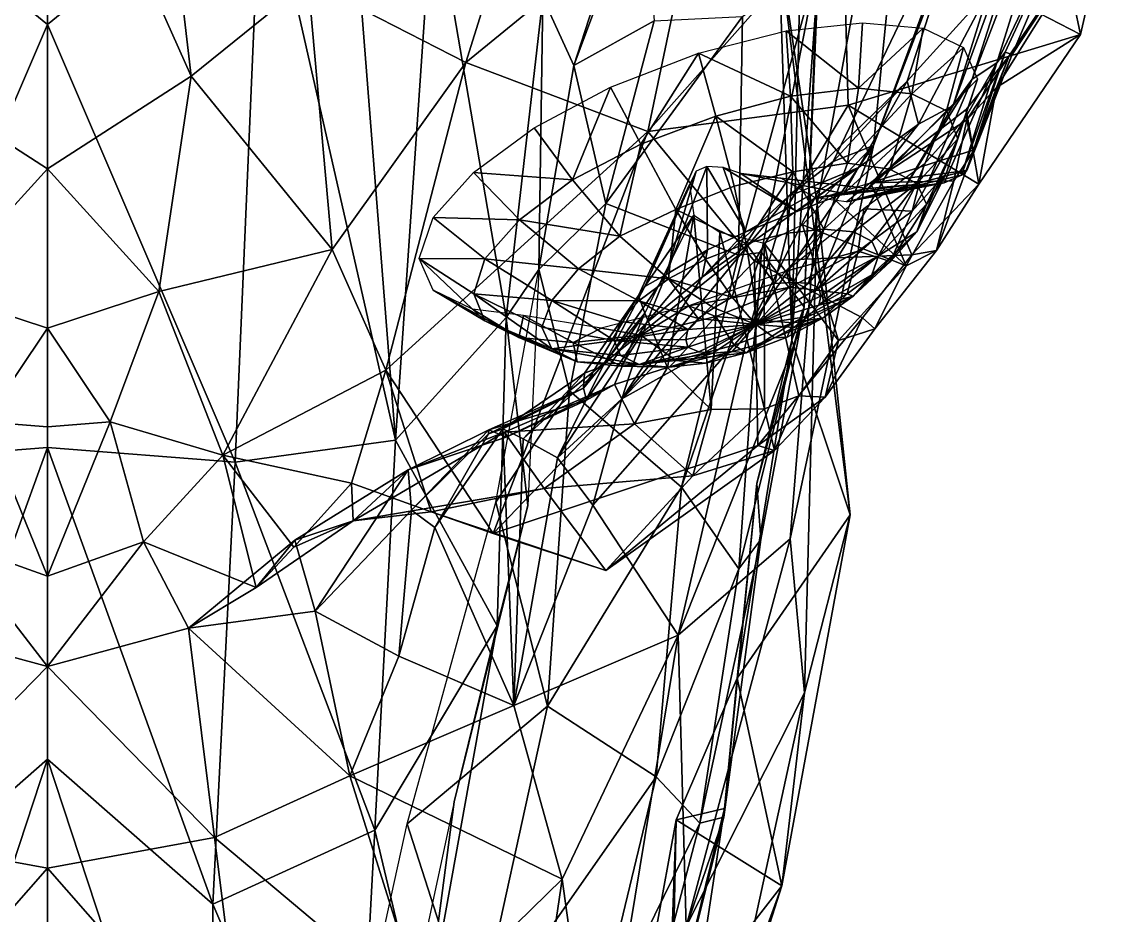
# Model space of a CAD drawing. Extents: x -0.16 to 0.16, y -0.45 to 0.63.
# Drawn here: x -0.0015 to 0.0626, y -0.3724 to -0.3197 of the extents above; entities that cross this region are included whole.
import ezdxf

# ---------------------------------------------------------------- set-up
doc = ezdxf.new("R2010")
doc.units = 0
doc.layers.add('BASSET$LWO', color=1, linetype='CONTINUOUS')

msp = doc.modelspace()

# ---------------------------------------------------------------- linework, layer by layer
at = {"layer": 'BASSET$LWO'}
for points in [[(0, -0.288606, 0.204365), (0, -0.319889, 0.199409), (-0.01262, -0.309592, 0.19697)], [(0, -0.319889, 0.199409), (0, -0.288606, 0.204365), (0.01262, -0.309592, 0.19697)], [(0.051829, -0.295382, 0.249826), (0.045359, -0.330466, 0.250009), (0.043096, -0.315368, 0.242084)], [(0.045359, -0.330466, 0.250009), (0.051829, -0.295382, 0.249826), (0.048687, -0.327022, 0.258571)], [(0.060324, -0.296476, 0.258809), (0.048687, -0.327022, 0.258571), (0.051829, -0.295382, 0.249826)], [(0.048687, -0.327022, 0.258571), (0.060324, -0.296476, 0.258809), (0.055023, -0.309776, 0.267349)], [(-0.00578, -0.299894, 0.361879), (-0.008468, -0.322935, 0.348502), (0, -0.303955, 0.361422)], [(0.008468, -0.322935, 0.348502), (0.00578, -0.299894, 0.361879), (0, -0.303955, 0.361422)], [(0.00578, -0.299894, 0.361879), (0.008468, -0.322935, 0.348502), (0.015377, -0.31734, 0.35046)], [(0.03102, -0.322292, 0.194861), (0.02919, -0.318297, 0.192483), (0.039106, -0.300591, 0.19293)], [(0.039106, -0.300591, 0.19293), (0.035026, -0.309903, 0.195214), (0.03102, -0.322292, 0.194861)], [(0, -0.328391, 0.345344), (0, -0.303955, 0.361422), (-0.008468, -0.322935, 0.348502)], [(0, -0.303955, 0.361422), (0, -0.328391, 0.345344), (0.008468, -0.322935, 0.348502)], [(0.046871, -0.31322, 0.329794), (0.060886, -0.320478, 0.316598), (0.057516, -0.304534, 0.317751)], [(0.060886, -0.320478, 0.316598), (0.062634, -0.312867, 0.301556), (0.057516, -0.304534, 0.317751)], [(0.060582, -0.307216, 0.282051), (0.054502, -0.323106, 0.289024), (0.058281, -0.311214, 0.2763)], [(0.055947, -0.322135, 0.291201), (0.054502, -0.323106, 0.289024), (0.060582, -0.307216, 0.282051)], [(0.062344, -0.308743, 0.291972), (0.055947, -0.322135, 0.291201), (0.060582, -0.307216, 0.282051)], [(0.024666, -0.322125, 0.343396), (0.029259, -0.307413, 0.346509), (0.015377, -0.31734, 0.35046)], [(0.029259, -0.307413, 0.346509), (0.024666, -0.322125, 0.343396), (0.038619, -0.310704, 0.338723)], [(0.056449, -0.32151, 0.294382), (0.055947, -0.322135, 0.291201), (0.062344, -0.308743, 0.291972)], [(0.056851, -0.321643, 0.297275), (0.056449, -0.32151, 0.294382), (0.062344, -0.308743, 0.291972)], [(0.062634, -0.312867, 0.301556), (0.056851, -0.321643, 0.297275), (0.062344, -0.308743, 0.291972)], [(-0.01262, -0.309592, 0.19697), (0, -0.319889, 0.199409), (-0.011063, -0.345685, 0.191452)], [(0, -0.319889, 0.199409), (0.01262, -0.309592, 0.19697), (0.011063, -0.345685, 0.191452)], [(0.011063, -0.345685, 0.191452), (0.01262, -0.309592, 0.19697), (0.020519, -0.344404, 0.190368)], [(0.01262, -0.309592, 0.19697), (0.01788, -0.310853, 0.196782), (0.020519, -0.344404, 0.190368)], [(0.046306, -0.327971, 0.270884), (0.048687, -0.327022, 0.258571), (0.055023, -0.309776, 0.267349)], [(0.055023, -0.309776, 0.267349), (0.050666, -0.323232, 0.273571), (0.046306, -0.327971, 0.270884)], [(0.055475, -0.317896, 0.273193), (0.050666, -0.323232, 0.273571), (0.055023, -0.309776, 0.267349)], [(0.03102, -0.322292, 0.194861), (0.035026, -0.309903, 0.195214), (0.035762, -0.319664, 0.197471)], [(0.01788, -0.310853, 0.196782), (0.022725, -0.311996, 0.195503), (0.020519, -0.344404, 0.190368)], [(0.035389, -0.326199, 0.33536), (0.038619, -0.310704, 0.338723), (0.024666, -0.322125, 0.343396)], [(0.035389, -0.326199, 0.33536), (0.046871, -0.31322, 0.329794), (0.038619, -0.310704, 0.338723)], [(0.058281, -0.311214, 0.2763), (0.053387, -0.324665, 0.286767), (0.055475, -0.317896, 0.273193)], [(0.054502, -0.323106, 0.289024), (0.053387, -0.324665, 0.286767), (0.058281, -0.311214, 0.2763)], [(0.027036, -0.337157, 0.191676), (0.020519, -0.344404, 0.190368), (0.022725, -0.311996, 0.195503)], [(0.022725, -0.311996, 0.195503), (0.02919, -0.318297, 0.192483), (0.027036, -0.337157, 0.191676)], [(0.044468, -0.312512, 0.235032), (0.043096, -0.315368, 0.242084), (0.043863, -0.338492, 0.226177)], [(0.045446, -0.316602, 0.224066), (0.044468, -0.312512, 0.235032), (0.043863, -0.338492, 0.226177)], [(0.055925, -0.323596, 0.303907), (0.05668, -0.321735, 0.300581), (0.062634, -0.312867, 0.301556)], [(0.060886, -0.320478, 0.316598), (0.055925, -0.323596, 0.303907), (0.062634, -0.312867, 0.301556)], [(0.05668, -0.321735, 0.300581), (0.056851, -0.321643, 0.297275), (0.062634, -0.312867, 0.301556)], [(0.0472, -0.324646, 0.326311), (0.046871, -0.31322, 0.329794), (0.035389, -0.326199, 0.33536)], [(0.060886, -0.320478, 0.316598), (0.046871, -0.31322, 0.329794), (0.0472, -0.324646, 0.326311)], [(0.043096, -0.315368, 0.242084), (0.045359, -0.330466, 0.250009), (0.04731, -0.348796, 0.241168)], [(0.043096, -0.315368, 0.242084), (0.04731, -0.348796, 0.241168), (0.043863, -0.338492, 0.226177)], [(0.040722, -0.333493, 0.194938), (0.045394, -0.316256, 0.209381), (0.042074, -0.33333, 0.201307)], [(0.040969, -0.319417, 0.200149), (0.045394, -0.316256, 0.209381), (0.040722, -0.333493, 0.194938)], [(0.045394, -0.316256, 0.209381), (0.044603, -0.336525, 0.210946), (0.042074, -0.33333, 0.201307)], [(0.045446, -0.316602, 0.224066), (0.043863, -0.338492, 0.226177), (0.044603, -0.336525, 0.210946)], [(0.045394, -0.316256, 0.209381), (0.045446, -0.316602, 0.224066), (0.044603, -0.336525, 0.210946)], [(0.016773, -0.333144, 0.343211), (0.015377, -0.31734, 0.35046), (0.008468, -0.322935, 0.348502)], [(0.015377, -0.31734, 0.35046), (0.016773, -0.333144, 0.343211), (0.024666, -0.322125, 0.343396)], [(0.055475, -0.317896, 0.273193), (0.051344, -0.325767, 0.284197), (0.050666, -0.323232, 0.273571)], [(0.053387, -0.324665, 0.286767), (0.051344, -0.325767, 0.284197), (0.055475, -0.317896, 0.273193)], [(0.028952, -0.334325, 0.193957), (0.027036, -0.337157, 0.191676), (0.02919, -0.318297, 0.192483)], [(0.02919, -0.318297, 0.192483), (0.03102, -0.322292, 0.194861), (0.028952, -0.334325, 0.193957)], [(0.040969, -0.319417, 0.200149), (0.040722, -0.333493, 0.194938), (0.032911, -0.330447, 0.193788)], [(0.035762, -0.319664, 0.197471), (0.040969, -0.319417, 0.200149), (0.032911, -0.330447, 0.193788)], [(0, -0.344819, 0.194399), (-0.011063, -0.345685, 0.191452), (0, -0.319889, 0.199409)], [(0.011063, -0.345685, 0.191452), (0, -0.344819, 0.194399), (0, -0.319889, 0.199409)], [(0.032911, -0.330447, 0.193788), (0.03102, -0.322292, 0.194861), (0.035762, -0.319664, 0.197471)], [(0.048036, -0.319779, 0.292188), (0.047792, -0.323633, 0.292687), (0.043536, -0.320266, 0.289355)], [(0.047792, -0.323633, 0.292687), (0.048036, -0.319779, 0.292188), (0.05162, -0.320104, 0.296152)], [(0.038362, -0.321581, 0.287891), (0.043536, -0.320266, 0.289355), (0.043798, -0.324118, 0.290196)], [(0.047792, -0.323633, 0.292687), (0.043798, -0.324118, 0.290196), (0.043536, -0.320266, 0.289355)], [(0.0472, -0.324646, 0.326311), (0.054896, -0.329299, 0.318528), (0.060886, -0.320478, 0.316598)], [(0.05162, -0.320104, 0.296152), (0.050952, -0.323975, 0.296211), (0.047792, -0.323633, 0.292687)], [(0.050952, -0.323975, 0.296211), (0.05162, -0.320104, 0.296152), (0.053984, -0.32124, 0.30096)], [(0.055925, -0.323596, 0.303907), (0.060886, -0.320478, 0.316598), (0.054896, -0.329299, 0.318528)], [(0.053984, -0.32124, 0.30096), (0.052981, -0.324974, 0.300397), (0.050952, -0.323975, 0.296211)], [(0.052981, -0.324974, 0.300397), (0.053984, -0.32124, 0.30096), (0.05482, -0.323115, 0.306172)], [(0.034972, -0.326949, 0.289107), (0.033187, -0.323586, 0.288078), (0.038362, -0.321581, 0.287891)], [(0.038362, -0.321581, 0.287891), (0.039397, -0.325288, 0.288978), (0.034972, -0.326949, 0.289107)], [(0.043798, -0.324118, 0.290196), (0.039397, -0.325288, 0.288978), (0.038362, -0.321581, 0.287891)], [(0.056449, -0.32151, 0.294382), (0.053875, -0.328775, 0.296804), (0.055947, -0.322135, 0.291201)], [(0.054182, -0.328499, 0.298892), (0.053875, -0.328775, 0.296804), (0.056449, -0.32151, 0.294382)], [(0.054147, -0.324888, 0.302435), (0.054556, -0.327298, 0.301299), (0.05668, -0.321735, 0.300581)], [(0.054191, -0.325507, 0.302064), (0.054147, -0.324888, 0.302435), (0.05668, -0.321735, 0.300581)], [(0.056851, -0.321643, 0.297275), (0.054182, -0.328499, 0.298892), (0.056449, -0.32151, 0.294382)], [(0.054556, -0.327298, 0.301299), (0.054182, -0.328499, 0.298892), (0.056851, -0.321643, 0.297275)], [(0.055925, -0.323596, 0.303907), (0.054191, -0.325507, 0.302064), (0.05668, -0.321735, 0.300581)], [(0.05668, -0.321735, 0.300581), (0.054556, -0.327298, 0.301299), (0.056851, -0.321643, 0.297275)], [(0.019942, -0.340277, 0.336489), (0.024666, -0.322125, 0.343396), (0.016773, -0.333144, 0.343211)], [(0.024666, -0.322125, 0.343396), (0.019942, -0.340277, 0.336489), (0.035389, -0.326199, 0.33536)], [(0.028952, -0.334325, 0.193957), (0.03102, -0.322292, 0.194861), (0.032911, -0.330447, 0.193788)], [(0.055947, -0.322135, 0.291201), (0.051836, -0.329353, 0.294001), (0.054502, -0.323106, 0.289024)], [(0.052852, -0.329211, 0.29536), (0.051836, -0.329353, 0.294001), (0.055947, -0.322135, 0.291201)], [(0.053875, -0.328775, 0.296804), (0.052852, -0.329211, 0.29536), (0.055947, -0.322135, 0.291201)], [(-0.008468, -0.322935, 0.348502), (-0.006577, -0.335634, 0.337801), (0, -0.328391, 0.345344)], [(0.006577, -0.335634, 0.337801), (0.008468, -0.322935, 0.348502), (0, -0.328391, 0.345344)], [(0.008468, -0.322935, 0.348502), (0.006577, -0.335634, 0.337801), (0.016773, -0.333144, 0.343211)], [(0.050666, -0.323232, 0.273571), (0.047792, -0.328312, 0.285116), (0.043659, -0.330031, 0.281444)], [(0.050666, -0.323232, 0.273571), (0.043659, -0.330031, 0.281444), (0.046306, -0.327971, 0.270884)], [(0.051344, -0.325767, 0.284197), (0.047792, -0.328312, 0.285116), (0.050666, -0.323232, 0.273571)], [(0.054502, -0.323106, 0.289024), (0.050613, -0.329353, 0.292746), (0.053387, -0.324665, 0.286767)], [(0.051836, -0.329353, 0.294001), (0.050613, -0.329353, 0.292746), (0.054502, -0.323106, 0.289024)], [(0.052981, -0.328628, 0.309111), (0.053663, -0.326618, 0.304825), (0.05482, -0.323115, 0.306172)], [(0.053984, -0.325524, 0.311179), (0.052981, -0.328628, 0.309111), (0.05482, -0.323115, 0.306172)], [(0.05482, -0.323115, 0.306172), (0.053663, -0.326618, 0.304825), (0.052981, -0.324974, 0.300397)], [(0.030955, -0.329034, 0.290609), (0.028688, -0.325985, 0.289801), (0.033187, -0.323586, 0.288078)], [(0.033187, -0.323586, 0.288078), (0.034972, -0.326949, 0.289107), (0.030955, -0.329034, 0.290609)], [(0.047792, -0.323633, 0.292687), (0.047159, -0.328061, 0.293678), (0.043798, -0.324118, 0.290196)], [(0.047159, -0.328061, 0.293678), (0.047792, -0.323633, 0.292687), (0.050952, -0.323975, 0.296211)], [(0.054191, -0.325507, 0.302064), (0.055925, -0.323596, 0.303907), (0.054558, -0.327365, 0.305028)], [(0.054896, -0.329299, 0.318528), (0.054558, -0.327365, 0.305028), (0.055925, -0.323596, 0.303907)], [(0.043798, -0.324118, 0.290196), (0.043938, -0.32857, 0.291742), (0.039397, -0.325288, 0.288978)], [(0.047159, -0.328061, 0.293678), (0.043938, -0.32857, 0.291742), (0.043798, -0.324118, 0.290196)], [(0.050952, -0.323975, 0.296211), (0.049649, -0.328407, 0.29651), (0.047159, -0.328061, 0.293678)], [(0.049649, -0.328407, 0.29651), (0.050952, -0.323975, 0.296211), (0.052981, -0.324974, 0.300397)], [(0.041665, -0.333841, 0.327945), (0.0472, -0.324646, 0.326311), (0.035389, -0.326199, 0.33536)], [(0.050934, -0.333458, 0.318195), (0.0472, -0.324646, 0.326311), (0.041665, -0.333841, 0.327945)], [(0.0472, -0.324646, 0.326311), (0.050934, -0.333458, 0.318195), (0.054896, -0.329299, 0.318528)], [(0.053387, -0.324665, 0.286767), (0.048375, -0.329546, 0.292121), (0.051344, -0.325767, 0.284197)], [(0.050613, -0.329353, 0.292746), (0.048375, -0.329546, 0.292121), (0.053387, -0.324665, 0.286767)], [(0.054556, -0.327298, 0.301299), (0.054147, -0.324888, 0.302435), (0.0485, -0.329221, 0.299789)], [(0.054147, -0.324888, 0.302435), (0.054191, -0.325507, 0.302064), (0.0485, -0.329221, 0.299789)], [(0.052981, -0.324974, 0.300397), (0.051236, -0.329251, 0.299849), (0.049649, -0.328407, 0.29651)], [(0.051236, -0.329251, 0.299849), (0.052981, -0.324974, 0.300397), (0.053663, -0.326618, 0.304825)], [(0.037027, -0.330787, 0.290889), (0.034972, -0.326949, 0.289107), (0.039397, -0.325288, 0.288978)], [(0.039397, -0.325288, 0.288978), (0.040472, -0.329412, 0.290754), (0.037027, -0.330787, 0.290889)], [(0.043938, -0.32857, 0.291742), (0.040472, -0.329412, 0.290754), (0.039397, -0.325288, 0.288978)], [(0.051344, -0.325767, 0.284197), (0.046927, -0.329846, 0.291938), (0.047792, -0.328312, 0.285116)], [(0.048375, -0.329546, 0.292121), (0.046927, -0.329846, 0.291938), (0.051344, -0.325767, 0.284197)], [(0.054191, -0.325507, 0.302064), (0.053419, -0.329101, 0.302609), (0.0485, -0.329221, 0.299789)], [(0.05096, -0.330899, 0.31283), (0.052981, -0.328628, 0.309111), (0.053984, -0.325524, 0.311179)], [(0.051677, -0.328128, 0.315336), (0.05096, -0.330899, 0.31283), (0.053984, -0.325524, 0.311179)], [(0.054558, -0.327365, 0.305028), (0.053419, -0.329101, 0.302609), (0.054191, -0.325507, 0.302064)], [(0.026272, -0.349893, 0.329488), (0.035389, -0.326199, 0.33536), (0.019942, -0.340277, 0.336489)], [(0.028688, -0.325985, 0.289801), (0.030955, -0.329034, 0.290609), (0.025103, -0.32861, 0.29288)], [(0.035389, -0.326199, 0.33536), (0.026272, -0.349893, 0.329488), (0.041665, -0.333841, 0.327945)], [(0.033737, -0.332367, 0.292021), (0.030955, -0.329034, 0.290609), (0.034972, -0.326949, 0.289107)], [(0.034972, -0.326949, 0.289107), (0.037027, -0.330787, 0.290889), (0.033737, -0.332367, 0.292021)], [(0.048687, -0.327022, 0.258571), (0.041369, -0.337743, 0.276742), (0.037166, -0.355903, 0.276143)], [(0.043767, -0.350223, 0.26201), (0.048687, -0.327022, 0.258571), (0.037166, -0.355903, 0.276143)], [(0.041369, -0.337743, 0.276742), (0.048687, -0.327022, 0.258571), (0.046306, -0.327971, 0.270884)], [(0.048687, -0.327022, 0.258571), (0.043767, -0.350223, 0.26201), (0.045359, -0.330466, 0.250009)], [(0.051236, -0.332112, 0.306673), (0.051805, -0.330469, 0.303343), (0.053663, -0.326618, 0.304825)], [(0.052981, -0.328628, 0.309111), (0.051236, -0.332112, 0.306673), (0.053663, -0.326618, 0.304825)], [(0.053663, -0.326618, 0.304825), (0.051805, -0.330469, 0.303343), (0.051236, -0.329251, 0.299849)], [(0.054182, -0.328499, 0.298892), (0.054556, -0.327298, 0.301299), (0.0485, -0.329221, 0.299789)], [(0.054896, -0.329299, 0.318528), (0.052404, -0.333211, 0.306255), (0.054558, -0.327365, 0.305028)], [(0.053419, -0.329101, 0.302609), (0.054558, -0.327365, 0.305028), (0.052404, -0.333211, 0.306255)], [(0, -0.337785, 0.334399), (0, -0.328391, 0.345344), (-0.006577, -0.335634, 0.337801)], [(0, -0.328391, 0.345344), (0, -0.337785, 0.334399), (0.006577, -0.335634, 0.337801)], [(0.03887, -0.328255, 0.299591), (0.038241, -0.328535, 0.299674), (0.036472, -0.334618, 0.29612)], [(0.036472, -0.334618, 0.29612), (0.0389, -0.333167, 0.294649), (0.03887, -0.328255, 0.299591)], [(0.047792, -0.328312, 0.285116), (0.038581, -0.334778, 0.289953), (0.043659, -0.330031, 0.281444)], [(0.047792, -0.328312, 0.285116), (0.041157, -0.332116, 0.293905), (0.038581, -0.334778, 0.289953)], [(0.0389, -0.333167, 0.294649), (0.041157, -0.332116, 0.293905), (0.03887, -0.328255, 0.299591)], [(0.03983, -0.328321, 0.29905), (0.03887, -0.328255, 0.299591), (0.041157, -0.332116, 0.293905)], [(0.041157, -0.332116, 0.293905), (0.044159, -0.330906, 0.292785), (0.03983, -0.328321, 0.29905)], [(0.040862, -0.328679, 0.298408), (0.03983, -0.328321, 0.29905), (0.044159, -0.330906, 0.292785)], [(0.044159, -0.330906, 0.292785), (0.041157, -0.332116, 0.293905), (0.047792, -0.328312, 0.285116)], [(0.041369, -0.337743, 0.276742), (0.046306, -0.327971, 0.270884), (0.043659, -0.330031, 0.281444)], [(0.047159, -0.328061, 0.293678), (0.04576, -0.331947, 0.29555), (0.043938, -0.32857, 0.291742)], [(0.046927, -0.329846, 0.291938), (0.044159, -0.330906, 0.292785), (0.047792, -0.328312, 0.285116)], [(0.04576, -0.331947, 0.29555), (0.047159, -0.328061, 0.293678), (0.049649, -0.328407, 0.29651)], [(0.049649, -0.328407, 0.29651), (0.04751, -0.332114, 0.297505), (0.04576, -0.331947, 0.29555)], [(0.04751, -0.332114, 0.297505), (0.049649, -0.328407, 0.29651), (0.051236, -0.329251, 0.299849)], [(0.05096, -0.330899, 0.31283), (0.051677, -0.328128, 0.315336), (0.04811, -0.330755, 0.318436)], [(0.025103, -0.32861, 0.29288), (0.027818, -0.331396, 0.293356), (0.022739, -0.331262, 0.297105)], [(0.030955, -0.329034, 0.290609), (0.027818, -0.331396, 0.293356), (0.025103, -0.32861, 0.29288)], [(0.030955, -0.329034, 0.290609), (0.033737, -0.332367, 0.292021), (0.027818, -0.331396, 0.293356)], [(0.038241, -0.328535, 0.299674), (0.03784, -0.329322, 0.299217), (0.035202, -0.335328, 0.298247)], [(0.035202, -0.335328, 0.298247), (0.036472, -0.334618, 0.29612), (0.038241, -0.328535, 0.299674)], [(0.041182, -0.3328, 0.293516), (0.040472, -0.329412, 0.290754), (0.043938, -0.32857, 0.291742)], [(0.044159, -0.330906, 0.292785), (0.046927, -0.329846, 0.291938), (0.040862, -0.328679, 0.298408)], [(0.048375, -0.329546, 0.292121), (0.043227, -0.328937, 0.29721), (0.040862, -0.328679, 0.298408)], [(0.046927, -0.329846, 0.291938), (0.048375, -0.329546, 0.292121), (0.040862, -0.328679, 0.298408)], [(0.043938, -0.32857, 0.291742), (0.043589, -0.332186, 0.294189), (0.041182, -0.3328, 0.293516)], [(0.04526, -0.330098, 0.297498), (0.043227, -0.328937, 0.29721), (0.048375, -0.329546, 0.292121)], [(0.04576, -0.331947, 0.29555), (0.043589, -0.332186, 0.294189), (0.043938, -0.32857, 0.291742)], [(0.054182, -0.328499, 0.298892), (0.0485, -0.329221, 0.299789), (0.047087, -0.33034, 0.29937)], [(0.053875, -0.328775, 0.296804), (0.054182, -0.328499, 0.298892), (0.047087, -0.33034, 0.29937)], [(0.052852, -0.329211, 0.29536), (0.053875, -0.328775, 0.296804), (0.047087, -0.33034, 0.29937)], [(0.049685, -0.333854, 0.309736), (0.051236, -0.332112, 0.306673), (0.052981, -0.328628, 0.309111)], [(0.05096, -0.330899, 0.31283), (0.049685, -0.333854, 0.309736), (0.052981, -0.328628, 0.309111)], [(0.03784, -0.329322, 0.299217), (0.03809, -0.33112, 0.299389), (0.03484, -0.335857, 0.298988)], [(0.03484, -0.335857, 0.298988), (0.035202, -0.335328, 0.298247), (0.03784, -0.329322, 0.299217)], [(0.040472, -0.329412, 0.290754), (0.041182, -0.3328, 0.293516), (0.037027, -0.330787, 0.290889)], [(0.048375, -0.329546, 0.292121), (0.050613, -0.329353, 0.292746), (0.04526, -0.330098, 0.297498)], [(0.050613, -0.329353, 0.292746), (0.051836, -0.329353, 0.294001), (0.04526, -0.330098, 0.297498)], [(0.047087, -0.33034, 0.29937), (0.04526, -0.330098, 0.297498), (0.051836, -0.329353, 0.294001)], [(0.050602, -0.334123, 0.303319), (0.046105, -0.329949, 0.299849), (0.0485, -0.329221, 0.299789)], [(0.051836, -0.329353, 0.294001), (0.052852, -0.329211, 0.29536), (0.047087, -0.33034, 0.29937)], [(0.051236, -0.329251, 0.299849), (0.048589, -0.332652, 0.299744), (0.04751, -0.332114, 0.297505)], [(0.053419, -0.329101, 0.302609), (0.050602, -0.334123, 0.303319), (0.0485, -0.329221, 0.299789)], [(0.04897, -0.333526, 0.302167), (0.048589, -0.332652, 0.299744), (0.051236, -0.329251, 0.299849)], [(0.051805, -0.330469, 0.303343), (0.04897, -0.333526, 0.302167), (0.051236, -0.329251, 0.299849)], [(0.052404, -0.333211, 0.306255), (0.050602, -0.334123, 0.303319), (0.053419, -0.329101, 0.302609)], [(0.052404, -0.333211, 0.306255), (0.054896, -0.329299, 0.318528), (0.050934, -0.333458, 0.318195)], [(0.033848, -0.341955, 0.285019), (0.043659, -0.330031, 0.281444), (0.038581, -0.334778, 0.289953)], [(0.043659, -0.330031, 0.281444), (0.033848, -0.341955, 0.285019), (0.041369, -0.337743, 0.276742)], [(0.044501, -0.331704, 0.300763), (0.046105, -0.329949, 0.299849), (0.050602, -0.334123, 0.303319)], [(0.030776, -0.341479, 0.193179), (0.028952, -0.334325, 0.193957), (0.032911, -0.330447, 0.193788)], [(0.040722, -0.333493, 0.194938), (0.030776, -0.341479, 0.193179), (0.032911, -0.330447, 0.193788)], [(0.036604, -0.334884, 0.29442), (0.033737, -0.332367, 0.292021), (0.037027, -0.330787, 0.290889)], [(0.037027, -0.330787, 0.290889), (0.038775, -0.33373, 0.293595), (0.036604, -0.334884, 0.29442)], [(0.041182, -0.3328, 0.293516), (0.038775, -0.33373, 0.293595), (0.037027, -0.330787, 0.290889)], [(0.047783, -0.333257, 0.315534), (0.04811, -0.330755, 0.318436), (0.043536, -0.334428, 0.322491)], [(0.044609, -0.359295, 0.252604), (0.045359, -0.330466, 0.250009), (0.043767, -0.350223, 0.26201)], [(0.04731, -0.348796, 0.241168), (0.045359, -0.330466, 0.250009), (0.044609, -0.359295, 0.252604)], [(0.04811, -0.330755, 0.318436), (0.047783, -0.333257, 0.315534), (0.05096, -0.330899, 0.31283)], [(0.049685, -0.333854, 0.309736), (0.05096, -0.330899, 0.31283), (0.047783, -0.333257, 0.315534)], [(0.04897, -0.333526, 0.302167), (0.051805, -0.330469, 0.303343), (0.051236, -0.332112, 0.306673)], [(0.022739, -0.331262, 0.297105), (0.025789, -0.333697, 0.297041), (0.021904, -0.333674, 0.30211)], [(0.027818, -0.331396, 0.293356), (0.025789, -0.333697, 0.297041), (0.022739, -0.331262, 0.297105)], [(0.027818, -0.331396, 0.293356), (0.031296, -0.334295, 0.294246), (0.025789, -0.333697, 0.297041)], [(0.033737, -0.332367, 0.292021), (0.031296, -0.334295, 0.294246), (0.027818, -0.331396, 0.293356)], [(0.035204, -0.33691, 0.300083), (0.03484, -0.335857, 0.298988), (0.03809, -0.33112, 0.299389)], [(0.036548, -0.340107, 0.302483), (0.035204, -0.33691, 0.300083), (0.03809, -0.33112, 0.299389)], [(0.039115, -0.342585, 0.305606), (0.036548, -0.340107, 0.302483), (0.03809, -0.33112, 0.299389)], [(0.03809, -0.33112, 0.299389), (0.03963, -0.332131, 0.30057), (0.039115, -0.342585, 0.305606)], [(0.041157, -0.332116, 0.293905), (0.0389, -0.333167, 0.294649), (0.038581, -0.334778, 0.289953)], [(0.042266, -0.342554, 0.306492), (0.039115, -0.342585, 0.305606), (0.03963, -0.332131, 0.30057)], [(0.03963, -0.332131, 0.30057), (0.042232, -0.33278, 0.30127), (0.042266, -0.342554, 0.306492)], [(0.041182, -0.3328, 0.293516), (0.043589, -0.332186, 0.294189), (0.042855, -0.335161, 0.297115)], [(0.042232, -0.33278, 0.30127), (0.044501, -0.331704, 0.300763), (0.04662, -0.338514, 0.304859)], [(0.042855, -0.335161, 0.297115), (0.043589, -0.332186, 0.294189), (0.04576, -0.331947, 0.29555)], [(0.04576, -0.331947, 0.29555), (0.043948, -0.335093, 0.297871), (0.042855, -0.335161, 0.297115)], [(0.044849, -0.335139, 0.298813), (0.043948, -0.335093, 0.297871), (0.04576, -0.331947, 0.29555)], [(0.050602, -0.334123, 0.303319), (0.04662, -0.338514, 0.304859), (0.044501, -0.331704, 0.300763)], [(0.04751, -0.332114, 0.297505), (0.044849, -0.335139, 0.298813), (0.04576, -0.331947, 0.29555)], [(0.04546, -0.335404, 0.300008), (0.044849, -0.335139, 0.298813), (0.04751, -0.332114, 0.297505)], [(0.048589, -0.332652, 0.299744), (0.04546, -0.335404, 0.300008), (0.04751, -0.332114, 0.297505)], [(0.047483, -0.335898, 0.306504), (0.048589, -0.334645, 0.304496), (0.051236, -0.332112, 0.306673)], [(0.049685, -0.333854, 0.309736), (0.047483, -0.335898, 0.306504), (0.051236, -0.332112, 0.306673)], [(0.051236, -0.332112, 0.306673), (0.048589, -0.334645, 0.304496), (0.04897, -0.333526, 0.302167)], [(0.033737, -0.332367, 0.292021), (0.036604, -0.334884, 0.29442), (0.031296, -0.334295, 0.294246)], [(0.040348, -0.335965, 0.296805), (0.038775, -0.33373, 0.293595), (0.041182, -0.3328, 0.293516)], [(0.041182, -0.3328, 0.293516), (0.041608, -0.335528, 0.296832), (0.040348, -0.335965, 0.296805)], [(0.042855, -0.335161, 0.297115), (0.041608, -0.335528, 0.296832), (0.041182, -0.3328, 0.293516)], [(0.04662, -0.338514, 0.304859), (0.04428, -0.341779, 0.30645), (0.042232, -0.33278, 0.30127)], [(0.04428, -0.341779, 0.30645), (0.042266, -0.342554, 0.306492), (0.042232, -0.33278, 0.30127)], [(0.04546, -0.335404, 0.300008), (0.048589, -0.332652, 0.299744), (0.04897, -0.333526, 0.302167)], [(0.010349, -0.34528, 0.328024), (0.016773, -0.333144, 0.343211), (0.006577, -0.335634, 0.337801)], [(0.016773, -0.333144, 0.343211), (0.010349, -0.34528, 0.328024), (0.019942, -0.340277, 0.336489)], [(0.037367, -0.347163, 0.190556), (0.030776, -0.341479, 0.193179), (0.040722, -0.333493, 0.194938)], [(0.035301, -0.33748, 0.291041), (0.038581, -0.334778, 0.289953), (0.0389, -0.333167, 0.294649)], [(0.0389, -0.333167, 0.294649), (0.036472, -0.334618, 0.29612), (0.035301, -0.33748, 0.291041)], [(0.040756, -0.351981, 0.188576), (0.037367, -0.347163, 0.190556), (0.042074, -0.33333, 0.201307)], [(0.037367, -0.347163, 0.190556), (0.040722, -0.333493, 0.194938), (0.042074, -0.33333, 0.201307)], [(0.044603, -0.336525, 0.210946), (0.040756, -0.351981, 0.188576), (0.042074, -0.33333, 0.201307)], [(0.041665, -0.333841, 0.327945), (0.048033, -0.337191, 0.318337), (0.050934, -0.333458, 0.318195)], [(0.043536, -0.334428, 0.322491), (0.043798, -0.335376, 0.317045), (0.047783, -0.333257, 0.315534)], [(0.047123, -0.33577, 0.311826), (0.047783, -0.333257, 0.315534), (0.043798, -0.335376, 0.317045)], [(0.04546, -0.336442, 0.302483), (0.045589, -0.3359, 0.301254), (0.04897, -0.333526, 0.302167)], [(0.048589, -0.334645, 0.304496), (0.04546, -0.336442, 0.302483), (0.04897, -0.333526, 0.302167)], [(0.04897, -0.333526, 0.302167), (0.045589, -0.3359, 0.301254), (0.04546, -0.335404, 0.300008)], [(0.047783, -0.333257, 0.315534), (0.047123, -0.33577, 0.311826), (0.049685, -0.333854, 0.309736)], [(0.048768, -0.337839, 0.30713), (0.050934, -0.333458, 0.318195), (0.048033, -0.337191, 0.318337)], [(0.050934, -0.333458, 0.318195), (0.048768, -0.337839, 0.30713), (0.052404, -0.333211, 0.306255)], [(0.050602, -0.334123, 0.303319), (0.052404, -0.333211, 0.306255), (0.048768, -0.337839, 0.30713)], [(0.025789, -0.337351, 0.305756), (0.022739, -0.335547, 0.307323), (0.021904, -0.333674, 0.30211)], [(0.021904, -0.333674, 0.30211), (0.025131, -0.33577, 0.301304), (0.025789, -0.337351, 0.305756)], [(0.025789, -0.333697, 0.297041), (0.025131, -0.33577, 0.301304), (0.021904, -0.333674, 0.30211)], [(0.025789, -0.333697, 0.297041), (0.029728, -0.33615, 0.297195), (0.025131, -0.33577, 0.301304)], [(0.031296, -0.334295, 0.294246), (0.029728, -0.33615, 0.297195), (0.025789, -0.333697, 0.297041)], [(0.041873, -0.344717, 0.321529), (0.041665, -0.333841, 0.327945), (0.026272, -0.349893, 0.329488)], [(0.038775, -0.33373, 0.293595), (0.040348, -0.335965, 0.296805), (0.036604, -0.334884, 0.29442)], [(0.041665, -0.333841, 0.327945), (0.041873, -0.344717, 0.321529), (0.048033, -0.337191, 0.318337)], [(0.048768, -0.337839, 0.30713), (0.04662, -0.338514, 0.304859), (0.050602, -0.334123, 0.303319)], [(0.047483, -0.335898, 0.306504), (0.049685, -0.333854, 0.309736), (0.047123, -0.33577, 0.311826)], [(0.026423, -0.34805, 0.193307), (0.028952, -0.334325, 0.193957), (0.030776, -0.341479, 0.193179)], [(0.027036, -0.337157, 0.191676), (0.028952, -0.334325, 0.193957), (0.028306, -0.348256, 0.194428)], [(0.031296, -0.334295, 0.294246), (0.034853, -0.336174, 0.295943), (0.029728, -0.33615, 0.297195)], [(0.036604, -0.334884, 0.29442), (0.034853, -0.336174, 0.295943), (0.031296, -0.334295, 0.294246)], [(0.032741, -0.340034, 0.293023), (0.035301, -0.33748, 0.291041), (0.036472, -0.334618, 0.29612)], [(0.036472, -0.334618, 0.29612), (0.035202, -0.335328, 0.298247), (0.032741, -0.340034, 0.293023)], [(0.038581, -0.334778, 0.289953), (0.035301, -0.33748, 0.291041), (0.033848, -0.341955, 0.285019)], [(0.043798, -0.335376, 0.317045), (0.043536, -0.334428, 0.322491), (0.037805, -0.33647, 0.323791)], [(0.04546, -0.336442, 0.302483), (0.048589, -0.334645, 0.304496), (0.047483, -0.335898, 0.306504)], [(0.031654, -0.340441, 0.295881), (0.032741, -0.340034, 0.293023), (0.035202, -0.335328, 0.298247)], [(0.035202, -0.335328, 0.298247), (0.03484, -0.335857, 0.298988), (0.031654, -0.340441, 0.295881)], [(0.03836, -0.337221, 0.298012), (0.034853, -0.336174, 0.295943), (0.036604, -0.334884, 0.29442)], [(0.036604, -0.334884, 0.29442), (0.039268, -0.336594, 0.297294), (0.03836, -0.337221, 0.298012)], [(0.040348, -0.335965, 0.296805), (0.039268, -0.336594, 0.297294), (0.036604, -0.334884, 0.29442)], [(0.037805, -0.33647, 0.323791), (0.039397, -0.3371, 0.31715), (0.043798, -0.335376, 0.317045)], [(0.039397, -0.3371, 0.31715), (0.043938, -0.337475, 0.312979), (0.043798, -0.335376, 0.317045)], [(0.041608, -0.335528, 0.296832), (0.042855, -0.335161, 0.297115), (0.041752, -0.337566, 0.300613)], [(0.042855, -0.335161, 0.297115), (0.043948, -0.335093, 0.297871), (0.041752, -0.337566, 0.300613)], [(0.043948, -0.335093, 0.297871), (0.044849, -0.335139, 0.298813), (0.041752, -0.337566, 0.300613)], [(0.044849, -0.335139, 0.298813), (0.04546, -0.335404, 0.300008), (0.041752, -0.337566, 0.300613)], [(0.04546, -0.335404, 0.300008), (0.045589, -0.3359, 0.301254), (0.041752, -0.337566, 0.300613)], [(0.043798, -0.335376, 0.317045), (0.043938, -0.337475, 0.312979), (0.047123, -0.33577, 0.311826)], [(-0.006577, -0.335634, 0.337801), (-0.003698, -0.343323, 0.321803), (0, -0.337785, 0.334399)], [(0.003698, -0.343323, 0.321803), (0.006577, -0.335634, 0.337801), (0, -0.337785, 0.334399)], [(0.006577, -0.335634, 0.337801), (0.003698, -0.343323, 0.321803), (0.010349, -0.34528, 0.328024)], [(0.027786, -0.338332, 0.309971), (0.025047, -0.336671, 0.31205), (0.022739, -0.335547, 0.307323)], [(0.022739, -0.335547, 0.307323), (0.025789, -0.337351, 0.305756), (0.027786, -0.338332, 0.309971)], [(0.029728, -0.339012, 0.304019), (0.025789, -0.337351, 0.305756), (0.025131, -0.33577, 0.301304)], [(0.025131, -0.33577, 0.301304), (0.029139, -0.33774, 0.300546), (0.029728, -0.339012, 0.304019)], [(0.029728, -0.33615, 0.297195), (0.029139, -0.33774, 0.300546), (0.025131, -0.33577, 0.301304)], [(0.0316, -0.341331, 0.297894), (0.031654, -0.340441, 0.295881), (0.03484, -0.335857, 0.298988)], [(0.03484, -0.335857, 0.298988), (0.035204, -0.33691, 0.300083), (0.0316, -0.341331, 0.297894)], [(0.039268, -0.336594, 0.297294), (0.040348, -0.335965, 0.296805), (0.041752, -0.337566, 0.300613)], [(0.040348, -0.335965, 0.296805), (0.041608, -0.335528, 0.296832), (0.041752, -0.337566, 0.300613)], [(0.045589, -0.3359, 0.301254), (0.04546, -0.336442, 0.302483), (0.041752, -0.337566, 0.300613)], [(0.045721, -0.337188, 0.308015), (0.047123, -0.33577, 0.311826), (0.043938, -0.337475, 0.312979)], [(0.043988, -0.337746, 0.304264), (0.044829, -0.337112, 0.303471), (0.047483, -0.335898, 0.306504)], [(0.045721, -0.337188, 0.308015), (0.043988, -0.337746, 0.304264), (0.047483, -0.335898, 0.306504)], [(0.047483, -0.335898, 0.306504), (0.044829, -0.337112, 0.303471), (0.04546, -0.336442, 0.302483)], [(0.047123, -0.33577, 0.311826), (0.045721, -0.337188, 0.308015), (0.047483, -0.335898, 0.306504)], [(0.025047, -0.336671, 0.31205), (0.027786, -0.338332, 0.309971), (0.028056, -0.337045, 0.317143)], [(0.029728, -0.33615, 0.297195), (0.033393, -0.338523, 0.300245), (0.029139, -0.33774, 0.300546)], [(0.029728, -0.33615, 0.297195), (0.033775, -0.337404, 0.297916), (0.033393, -0.338523, 0.300245)], [(0.034853, -0.336174, 0.295943), (0.033775, -0.337404, 0.297916), (0.029728, -0.33615, 0.297195)], [(0.03263, -0.337783, 0.322328), (0.034972, -0.338207, 0.315956), (0.037805, -0.33647, 0.323791)], [(0.037744, -0.337879, 0.299055), (0.033775, -0.337404, 0.297916), (0.034853, -0.336174, 0.295943)], [(0.034853, -0.336174, 0.295943), (0.03836, -0.337221, 0.298012), (0.037744, -0.337879, 0.299055)], [(0.034972, -0.338207, 0.315956), (0.039397, -0.3371, 0.31715), (0.037805, -0.33647, 0.323791)], [(0.03836, -0.337221, 0.298012), (0.039268, -0.336594, 0.297294), (0.041752, -0.337566, 0.300613)], [(0.042045, -0.35026, 0.194722), (0.040756, -0.351981, 0.188576), (0.044603, -0.336525, 0.210946)], [(0.04546, -0.336442, 0.302483), (0.044829, -0.337112, 0.303471), (0.041752, -0.337566, 0.300613)], [(0.043863, -0.338492, 0.226177), (0.041811, -0.346959, 0.208015), (0.044603, -0.336525, 0.210946)], [(0.041811, -0.346959, 0.208015), (0.042045, -0.35026, 0.194722), (0.044603, -0.336525, 0.210946)], [(0.020519, -0.344404, 0.190368), (0.027036, -0.337157, 0.191676), (0.026512, -0.355337, 0.190574)], [(0.031211, -0.33978, 0.307457), (0.027786, -0.338332, 0.309971), (0.025789, -0.337351, 0.305756)], [(0.025789, -0.337351, 0.305756), (0.029728, -0.339012, 0.304019), (0.031211, -0.33978, 0.307457)], [(0.028306, -0.348256, 0.194428), (0.026512, -0.355337, 0.190574), (0.027036, -0.337157, 0.191676)], [(0.027786, -0.338332, 0.309971), (0.030986, -0.338645, 0.313461), (0.028056, -0.337045, 0.317143)], [(0.028056, -0.337045, 0.317143), (0.030986, -0.338645, 0.313461), (0.03263, -0.337783, 0.322328)], [(0.0316, -0.341331, 0.297894), (0.035204, -0.33691, 0.300083), (0.031761, -0.34204, 0.299348)], [(0.031761, -0.34204, 0.299348), (0.035204, -0.33691, 0.300083), (0.033412, -0.341117, 0.301196)], [(0.033412, -0.341117, 0.301196), (0.035204, -0.33691, 0.300083), (0.036548, -0.340107, 0.302483)], [(0.034972, -0.338207, 0.315956), (0.037027, -0.339692, 0.312126), (0.039397, -0.3371, 0.31715)], [(0.037027, -0.339692, 0.312126), (0.040472, -0.338797, 0.313135), (0.039397, -0.3371, 0.31715)], [(0.037744, -0.337879, 0.299055), (0.03836, -0.337221, 0.298012), (0.041752, -0.337566, 0.300613)], [(0.039397, -0.3371, 0.31715), (0.040472, -0.338797, 0.313135), (0.043938, -0.337475, 0.312979)], [(0.044829, -0.337112, 0.303471), (0.043988, -0.337746, 0.304264), (0.041752, -0.337566, 0.300613)], [(0.045827, -0.341858, 0.30907), (0.048033, -0.337191, 0.318337), (0.041873, -0.344717, 0.321529)], [(0.042855, -0.338356, 0.304733), (0.043988, -0.337746, 0.304264), (0.045721, -0.337188, 0.308015)], [(0.043589, -0.338319, 0.308817), (0.042855, -0.338356, 0.304733), (0.045721, -0.337188, 0.308015)], [(0.043938, -0.337475, 0.312979), (0.043589, -0.338319, 0.308817), (0.045721, -0.337188, 0.308015)], [(0.048033, -0.337191, 0.318337), (0.045827, -0.341858, 0.30907), (0.048768, -0.337839, 0.30713)], [(0, -0.343611, 0.325686), (0, -0.337785, 0.334399), (-0.003698, -0.343323, 0.321803)], [(0, -0.337785, 0.334399), (0, -0.343611, 0.325686), (0.003698, -0.343323, 0.321803)], [(0.029139, -0.33774, 0.300546), (0.033393, -0.338523, 0.300245), (0.029728, -0.339012, 0.304019)], [(0.030055, -0.345429, 0.287211), (0.033848, -0.341955, 0.285019), (0.035301, -0.33748, 0.291041)], [(0.035301, -0.33748, 0.291041), (0.032741, -0.340034, 0.293023), (0.030055, -0.345429, 0.287211)], [(0.030986, -0.338645, 0.313461), (0.034972, -0.338207, 0.315956), (0.03263, -0.337783, 0.322328)], [(0.037166, -0.355903, 0.276143), (0.041369, -0.337743, 0.276742), (0.032152, -0.348225, 0.280504)], [(0.032152, -0.348225, 0.280504), (0.041369, -0.337743, 0.276742), (0.033848, -0.341955, 0.285019)], [(0.033775, -0.337404, 0.297916), (0.037744, -0.337879, 0.299055), (0.033393, -0.338523, 0.300245)], [(0.037744, -0.337879, 0.299055), (0.037627, -0.338454, 0.300271), (0.033393, -0.338523, 0.300245)], [(0.037744, -0.338917, 0.301531), (0.037627, -0.338454, 0.300271), (0.041752, -0.337566, 0.300613)], [(0.037627, -0.338454, 0.300271), (0.037744, -0.337879, 0.299055), (0.041752, -0.337566, 0.300613)], [(0.038387, -0.339179, 0.302676), (0.037744, -0.338917, 0.301531), (0.041752, -0.337566, 0.300613)], [(0.03922, -0.339275, 0.303676), (0.038387, -0.339179, 0.302676), (0.041752, -0.337566, 0.300613)], [(0.040349, -0.33916, 0.304423), (0.03922, -0.339275, 0.303676), (0.041752, -0.337566, 0.300613)], [(0.041608, -0.338825, 0.304694), (0.040349, -0.33916, 0.304423), (0.041752, -0.337566, 0.300613)], [(0.040472, -0.338797, 0.313135), (0.041182, -0.339249, 0.308896), (0.043938, -0.337475, 0.312979)], [(0.041182, -0.339249, 0.308896), (0.043589, -0.338319, 0.308817), (0.043938, -0.337475, 0.312979)], [(0.042855, -0.338356, 0.304733), (0.041608, -0.338825, 0.304694), (0.041752, -0.337566, 0.300613)], [(0.043988, -0.337746, 0.304264), (0.042855, -0.338356, 0.304733), (0.041752, -0.337566, 0.300613)], [(0.04662, -0.338514, 0.304859), (0.048768, -0.337839, 0.30713), (0.045827, -0.341858, 0.30907)], [(0.027786, -0.338332, 0.309971), (0.031211, -0.33978, 0.307457), (0.030986, -0.338645, 0.313461)], [(0.033393, -0.338523, 0.300245), (0.033775, -0.339397, 0.302668), (0.029728, -0.339012, 0.304019)], [(0.030986, -0.338645, 0.313461), (0.033822, -0.340037, 0.310185), (0.034972, -0.338207, 0.315956)], [(0.031211, -0.33978, 0.307457), (0.033822, -0.340037, 0.310185), (0.030986, -0.338645, 0.313461)], [(0.033393, -0.338523, 0.300245), (0.037627, -0.338454, 0.300271), (0.037744, -0.338917, 0.301531)], [(0.037744, -0.338917, 0.301531), (0.033775, -0.339397, 0.302668), (0.033393, -0.338523, 0.300245)], [(0.033822, -0.340037, 0.310185), (0.037027, -0.339692, 0.312126), (0.034972, -0.338207, 0.315956)], [(0.04731, -0.348796, 0.241168), (0.040644, -0.358439, 0.220113), (0.043863, -0.338492, 0.226177)], [(0.040644, -0.358439, 0.220113), (0.041811, -0.346959, 0.208015), (0.043863, -0.338492, 0.226177)], [(0.042855, -0.338356, 0.304733), (0.043589, -0.338319, 0.308817), (0.041182, -0.339249, 0.308896)], [(0.041182, -0.339249, 0.308896), (0.041608, -0.338825, 0.304694), (0.042855, -0.338356, 0.304733)], [(0.045827, -0.341858, 0.30907), (0.04428, -0.341779, 0.30645), (0.04662, -0.338514, 0.304859)], [(0.034881, -0.339941, 0.304949), (0.031211, -0.33978, 0.307457), (0.029728, -0.339012, 0.304019)], [(0.029728, -0.339012, 0.304019), (0.033775, -0.339397, 0.302668), (0.034881, -0.339941, 0.304949)], [(0.033775, -0.339397, 0.302668), (0.037744, -0.338917, 0.301531), (0.034881, -0.339941, 0.304949)], [(0.037744, -0.338917, 0.301531), (0.038387, -0.339179, 0.302676), (0.034881, -0.339941, 0.304949)], [(0.034881, -0.339941, 0.304949), (0.038387, -0.339179, 0.302676), (0.03922, -0.339275, 0.303676)], [(0.03922, -0.339275, 0.303676), (0.036642, -0.3401, 0.306895), (0.034881, -0.339941, 0.304949)], [(0.040349, -0.33916, 0.304423), (0.038775, -0.339863, 0.308223), (0.036642, -0.3401, 0.306895)], [(0.036642, -0.3401, 0.306895), (0.03922, -0.339275, 0.303676), (0.040349, -0.33916, 0.304423)], [(0.041182, -0.339249, 0.308896), (0.040472, -0.338797, 0.313135), (0.037027, -0.339692, 0.312126)], [(0.037027, -0.339692, 0.312126), (0.038775, -0.339863, 0.308223), (0.041182, -0.339249, 0.308896)], [(0.038775, -0.339863, 0.308223), (0.040349, -0.33916, 0.304423), (0.041182, -0.339249, 0.308896)], [(0.040349, -0.33916, 0.304423), (0.041608, -0.338825, 0.304694), (0.041182, -0.339249, 0.308896)], [(0.031211, -0.33978, 0.307457), (0.034881, -0.339941, 0.304949), (0.033822, -0.340037, 0.310185)], [(0.033822, -0.340037, 0.310185), (0.036642, -0.3401, 0.306895), (0.037027, -0.339692, 0.312126)], [(0.034881, -0.339941, 0.304949), (0.036642, -0.3401, 0.306895), (0.033822, -0.340037, 0.310185)], [(0.036642, -0.3401, 0.306895), (0.038775, -0.339863, 0.308223), (0.037027, -0.339692, 0.312126)], [(0.017918, -0.346938, 0.326537), (0.019942, -0.340277, 0.336489), (0.010349, -0.34528, 0.328024)], [(0.017918, -0.346938, 0.326537), (0.022613, -0.348621, 0.322964), (0.019942, -0.340277, 0.336489)], [(0.022613, -0.348621, 0.322964), (0.026272, -0.349893, 0.329488), (0.019942, -0.340277, 0.336489)], [(0.026837, -0.343719, 0.293647), (0.028046, -0.344324, 0.290373), (0.031654, -0.340441, 0.295881)], [(0.031654, -0.340441, 0.295881), (0.0316, -0.341331, 0.297894), (0.026837, -0.343719, 0.293647)], [(0.028046, -0.344324, 0.290373), (0.030055, -0.345429, 0.287211), (0.032741, -0.340034, 0.293023)], [(0.032741, -0.340034, 0.293023), (0.031654, -0.340441, 0.295881), (0.028046, -0.344324, 0.290373)], [(0.036548, -0.340107, 0.302483), (0.0346, -0.34343, 0.303831), (0.033412, -0.341117, 0.301196)], [(0.0346, -0.34343, 0.303831), (0.036548, -0.340107, 0.302483), (0.039115, -0.342585, 0.305606)], [(0.026943, -0.343932, 0.304973), (0.027029, -0.344222, 0.301131), (0.033412, -0.341117, 0.301196)], [(0.026943, -0.343932, 0.304973), (0.033412, -0.341117, 0.301196), (0.0346, -0.34343, 0.303831)], [(0.027029, -0.344222, 0.301131), (0.031761, -0.34204, 0.299348), (0.033412, -0.341117, 0.301196)], [(0.026022, -0.343794, 0.298767), (0.025989, -0.344023, 0.296363), (0.0316, -0.341331, 0.297894)], [(0.025989, -0.344023, 0.296363), (0.026837, -0.343719, 0.293647), (0.0316, -0.341331, 0.297894)], [(0.0316, -0.341331, 0.297894), (0.031761, -0.34204, 0.299348), (0.026022, -0.343794, 0.298767)], [(0.026423, -0.34805, 0.193307), (0.030776, -0.341479, 0.193179), (0.029479, -0.360079, 0.188089)], [(0.029479, -0.360079, 0.188089), (0.030776, -0.341479, 0.193179), (0.037367, -0.347163, 0.190556)], [(0.041873, -0.344717, 0.321529), (0.042858, -0.345003, 0.30998), (0.045827, -0.341858, 0.30907)], [(0.042858, -0.345003, 0.30998), (0.042266, -0.342554, 0.306492), (0.04428, -0.341779, 0.30645)], [(0.04428, -0.341779, 0.30645), (0.045827, -0.341858, 0.30907), (0.042858, -0.345003, 0.30998)], [(0.027029, -0.344222, 0.301131), (0.026022, -0.343794, 0.298767), (0.031761, -0.34204, 0.299348)], [(0.033848, -0.341955, 0.285019), (0.030055, -0.345429, 0.287211), (0.032152, -0.348225, 0.280504)], [(0.039115, -0.342585, 0.305606), (0.038033, -0.346497, 0.30847), (0.0346, -0.34343, 0.303831)], [(0.042266, -0.342554, 0.306492), (0.042858, -0.345003, 0.30998), (0.038033, -0.346497, 0.30847)], [(0.038033, -0.346497, 0.30847), (0.039115, -0.342585, 0.305606), (0.042266, -0.342554, 0.306492)], [(-0.003698, -0.343323, 0.321803), (-0.005667, -0.350382, 0.311065), (0, -0.352421, 0.312681)], [(0, -0.343611, 0.325686), (-0.003698, -0.343323, 0.321803), (0, -0.352421, 0.312681)], [(0.003698, -0.343323, 0.321803), (0, -0.343611, 0.325686), (0, -0.352421, 0.312681)], [(0.005667, -0.350382, 0.311065), (0.003698, -0.343323, 0.321803), (0, -0.352421, 0.312681)], [(0.010349, -0.34528, 0.328024), (0.003698, -0.343323, 0.321803), (0.005667, -0.350382, 0.311065)], [(0.026022, -0.343794, 0.298767), (0.027029, -0.344222, 0.301131), (0.021252, -0.346146, 0.302685)], [(0.021252, -0.346146, 0.302685), (0.021449, -0.348525, 0.297388), (0.026022, -0.343794, 0.298767)], [(0.025989, -0.344023, 0.296363), (0.026022, -0.343794, 0.298767), (0.021449, -0.348525, 0.297388)], [(0.026837, -0.343719, 0.293647), (0.025989, -0.344023, 0.296363), (0.022837, -0.349537, 0.294045)], [(0.022837, -0.349537, 0.294045), (0.027481, -0.360034, 0.284206), (0.026837, -0.343719, 0.293647)], [(0.028046, -0.344324, 0.290373), (0.026837, -0.343719, 0.293647), (0.027481, -0.360034, 0.284206)], [(0.0346, -0.34343, 0.303831), (0.029268, -0.347246, 0.313364), (0.026943, -0.343932, 0.304973)], [(0.029268, -0.347246, 0.313364), (0.0346, -0.34343, 0.303831), (0.038033, -0.346497, 0.30847)], [(0.011063, -0.345685, 0.191452), (0.020519, -0.344404, 0.190368), (0.019294, -0.367403, 0.186154)], [(0.018015, -0.349159, 0.314818), (0.021252, -0.346146, 0.302685), (0.026943, -0.343932, 0.304973)], [(0.018015, -0.349159, 0.314818), (0.026943, -0.343932, 0.304973), (0.029268, -0.347246, 0.313364)], [(0.026512, -0.355337, 0.190574), (0.019294, -0.367403, 0.186154), (0.020519, -0.344404, 0.190368)], [(0.021252, -0.346146, 0.302685), (0.027029, -0.344222, 0.301131), (0.026943, -0.343932, 0.304973)], [(0.021449, -0.348525, 0.297388), (0.022837, -0.349537, 0.294045), (0.025989, -0.344023, 0.296363)], [(0.030055, -0.345429, 0.287211), (0.028046, -0.344324, 0.290373), (0.027481, -0.360034, 0.284206)], [(-0.011063, -0.345685, 0.191452), (0, -0.344819, 0.194399), (-0.009743, -0.37175, 0.183512)], [(0, -0.363198, 0.185958), (-0.009743, -0.37175, 0.183512), (0, -0.344819, 0.194399)], [(0.009743, -0.37175, 0.183512), (0, -0.363198, 0.185958), (0, -0.344819, 0.194399)], [(0, -0.344819, 0.194399), (0.011063, -0.345685, 0.191452), (0.009743, -0.37175, 0.183512)], [(0.026272, -0.349893, 0.329488), (0.03291, -0.352081, 0.323507), (0.041873, -0.344717, 0.321529)], [(0.042858, -0.345003, 0.30998), (0.041873, -0.344717, 0.321529), (0.03291, -0.352081, 0.323507)], [(0.03291, -0.352081, 0.323507), (0.038033, -0.346497, 0.30847), (0.042858, -0.345003, 0.30998)], [(0.012295, -0.353092, 0.312472), (0.010349, -0.34528, 0.328024), (0.005667, -0.350382, 0.311065)], [(0.009743, -0.37175, 0.183512), (0.011063, -0.345685, 0.191452), (0.019294, -0.367403, 0.186154)], [(0.014521, -0.350698, 0.321983), (0.017918, -0.346938, 0.326537), (0.010349, -0.34528, 0.328024)], [(0.012295, -0.353092, 0.312472), (0.014521, -0.350698, 0.321983), (0.010349, -0.34528, 0.328024)], [(0.027481, -0.360034, 0.284206), (0.032152, -0.348225, 0.280504), (0.030055, -0.345429, 0.287211)], [(0.018015, -0.349159, 0.314818), (0.014575, -0.350295, 0.305656), (0.021252, -0.346146, 0.302685)], [(0.014575, -0.350295, 0.305656), (0.015786, -0.354478, 0.298222), (0.021252, -0.346146, 0.302685)], [(0.021252, -0.346146, 0.302685), (0.015786, -0.354478, 0.298222), (0.021449, -0.348525, 0.297388)], [(0.014521, -0.350698, 0.321983), (0.018015, -0.349159, 0.314818), (0.017918, -0.346938, 0.326537)], [(0.018015, -0.349159, 0.314818), (0.022613, -0.348621, 0.322964), (0.017918, -0.346938, 0.326537)], [(0.038033, -0.346497, 0.30847), (0.03291, -0.352081, 0.323507), (0.029268, -0.347246, 0.313364)], [(0.039909, -0.366119, 0.197047), (0.039855, -0.366631, 0.187655), (0.041811, -0.346959, 0.208015)], [(0.039855, -0.366631, 0.187655), (0.042045, -0.35026, 0.194722), (0.041811, -0.346959, 0.208015)], [(0.040644, -0.358439, 0.220113), (0.039909, -0.366119, 0.197047), (0.041811, -0.346959, 0.208015)], [(0.029268, -0.347246, 0.313364), (0.022613, -0.348621, 0.322964), (0.018015, -0.349159, 0.314818)], [(0.022613, -0.348621, 0.322964), (0.029268, -0.347246, 0.313364), (0.03291, -0.352081, 0.323507)], [(0.035882, -0.364245, 0.18418), (0.029479, -0.360079, 0.188089), (0.037367, -0.347163, 0.190556)], [(0.035882, -0.364245, 0.18418), (0.037367, -0.347163, 0.190556), (0.040756, -0.351981, 0.188576)], [(0.029479, -0.360079, 0.188089), (0.021207, -0.367022, 0.19078), (0.026423, -0.34805, 0.193307)], [(0.026512, -0.355337, 0.190574), (0.028306, -0.348256, 0.194428), (0.023964, -0.365721, 0.195398)], [(0.032152, -0.348225, 0.280504), (0.027481, -0.360034, 0.284206), (0.037166, -0.355903, 0.276143)], [(0.015786, -0.354478, 0.298222), (0.020702, -0.357135, 0.293671), (0.021449, -0.348525, 0.297388)], [(0.021449, -0.348525, 0.297388), (0.020702, -0.357135, 0.293671), (0.022837, -0.349537, 0.294045)], [(0.03291, -0.352081, 0.323507), (0.026272, -0.349893, 0.329488), (0.022613, -0.348621, 0.322964)], [(0.043291, -0.370673, 0.239677), (0.040644, -0.358439, 0.220113), (0.04731, -0.348796, 0.241168)], [(0.043291, -0.370673, 0.239677), (0.04731, -0.348796, 0.241168), (0.044609, -0.359295, 0.252604)], [(0.014521, -0.350698, 0.321983), (0.012295, -0.353092, 0.312472), (0.018015, -0.349159, 0.314818)], [(0.012295, -0.353092, 0.312472), (0.014575, -0.350295, 0.305656), (0.018015, -0.349159, 0.314818)], [(0.020702, -0.357135, 0.293671), (0.027481, -0.360034, 0.284206), (0.022837, -0.349537, 0.294045)], [(0.037653, -0.373074, 0.264981), (0.043767, -0.350223, 0.26201), (0.037166, -0.355903, 0.276143)], [(0.043767, -0.350223, 0.26201), (0.037653, -0.373074, 0.264981), (0.044609, -0.359295, 0.252604)], [(-0.005667, -0.350382, 0.311065), (-0.008326, -0.355492, 0.300642), (0, -0.35774, 0.302963)], [(0, -0.352421, 0.312681), (-0.005667, -0.350382, 0.311065), (0, -0.35774, 0.302963)], [(0.005667, -0.350382, 0.311065), (0, -0.352421, 0.312681), (0, -0.35774, 0.302963)], [(0.008326, -0.355492, 0.300642), (0.005667, -0.350382, 0.311065), (0, -0.35774, 0.302963)], [(0.008326, -0.355492, 0.300642), (0.012295, -0.353092, 0.312472), (0.005667, -0.350382, 0.311065)], [(0.015786, -0.354478, 0.298222), (0.014575, -0.350295, 0.305656), (0.008326, -0.355492, 0.300642)], [(0.008326, -0.355492, 0.300642), (0.014575, -0.350295, 0.305656), (0.012295, -0.353092, 0.312472)], [(0.042045, -0.35026, 0.194722), (0.038446, -0.366975, 0.1833), (0.040756, -0.351981, 0.188576)], [(0.039855, -0.366631, 0.187655), (0.038446, -0.366975, 0.1833), (0.042045, -0.35026, 0.194722)], [(0.038446, -0.366975, 0.1833), (0.035882, -0.364245, 0.18418), (0.040756, -0.351981, 0.188576)], [(0.015786, -0.354478, 0.298222), (0.008326, -0.355492, 0.300642), (0.017825, -0.364195, 0.288444)], [(0.020702, -0.357135, 0.293671), (0.015786, -0.354478, 0.298222), (0.017825, -0.364195, 0.288444)], [(0.019294, -0.367403, 0.186154), (0.026512, -0.355337, 0.190574), (0.022168, -0.37946, 0.188752)], [(0.023964, -0.365721, 0.195398), (0.022168, -0.37946, 0.188752), (0.026512, -0.355337, 0.190574)], [(-0.008326, -0.355492, 0.300642), (-0.009852, -0.367826, 0.291977), (0, -0.35774, 0.302963)], [(0.009852, -0.367826, 0.291977), (0.008326, -0.355492, 0.300642), (0, -0.35774, 0.302963)], [(0.017825, -0.364195, 0.288444), (0.008326, -0.355492, 0.300642), (0.009852, -0.367826, 0.291977)], [(0.030331, -0.370277, 0.281427), (0.037166, -0.355903, 0.276143), (0.027481, -0.360034, 0.284206)], [(0.032375, -0.385014, 0.267795), (0.037166, -0.355903, 0.276143), (0.030331, -0.370277, 0.281427)], [(0.037166, -0.355903, 0.276143), (0.032375, -0.385014, 0.267795), (0.037653, -0.373074, 0.264981)], [(0.020702, -0.357135, 0.293671), (0.017825, -0.364195, 0.288444), (0.027481, -0.360034, 0.284206)], [(-0.009852, -0.367826, 0.291977), (0, -0.369632, 0.291229), (0, -0.35774, 0.302963)], [(0, -0.369632, 0.291229), (0.009852, -0.367826, 0.291977), (0, -0.35774, 0.302963)], [(0.043291, -0.370673, 0.239677), (0.037048, -0.366779, 0.213701), (0.040644, -0.358439, 0.220113)], [(0.037048, -0.366779, 0.213701), (0.039909, -0.366119, 0.197047), (0.040644, -0.358439, 0.220113)], [(0.04043, -0.378535, 0.252506), (0.044609, -0.359295, 0.252604), (0.037653, -0.373074, 0.264981)], [(0.04043, -0.378535, 0.252506), (0.043291, -0.370673, 0.239677), (0.044609, -0.359295, 0.252604)], [(0.030331, -0.370277, 0.281427), (0.027481, -0.360034, 0.284206), (0.017825, -0.364195, 0.288444)], [(0.025207, -0.379501, 0.182385), (0.021207, -0.367022, 0.19078), (0.029479, -0.360079, 0.188089)], [(0.029479, -0.360079, 0.188089), (0.035882, -0.364245, 0.18418), (0.025207, -0.379501, 0.182385)], [(0, -0.377266, 0.182448), (-0.009942, -0.393458, 0.179115), (0, -0.363198, 0.185958)], [(-0.009942, -0.393458, 0.179115), (-0.009743, -0.37175, 0.183512), (0, -0.363198, 0.185958)], [(0.009942, -0.393458, 0.179115), (0, -0.377266, 0.182448), (0, -0.363198, 0.185958)], [(0.009743, -0.37175, 0.183512), (0.009942, -0.393458, 0.179115), (0, -0.363198, 0.185958)], [(0.022217, -0.378235, 0.28203), (0.017825, -0.364195, 0.288444), (0.009852, -0.367826, 0.291977)], [(0.022217, -0.378235, 0.28203), (0.030331, -0.370277, 0.281427), (0.017825, -0.364195, 0.288444)], [(0.035882, -0.364245, 0.18418), (0.032098, -0.379925, 0.17954), (0.025207, -0.379501, 0.182385)], [(0.035882, -0.364245, 0.18418), (0.038446, -0.366975, 0.1833), (0.032098, -0.379925, 0.17954)], [(0.022168, -0.37946, 0.188752), (0.023964, -0.365721, 0.195398), (0.016283, -0.40153, 0.19235)], [(0.035206, -0.385245, 0.183384), (0.039909, -0.366119, 0.197047), (0.036627, -0.387718, 0.189877)], [(0.039855, -0.366631, 0.187655), (0.039909, -0.366119, 0.197047), (0.035206, -0.385245, 0.183384)], [(0.039909, -0.366119, 0.197047), (0.037048, -0.366779, 0.213701), (0.036627, -0.387718, 0.189877)], [(0.037048, -0.366779, 0.213701), (0.036609, -0.379277, 0.220086), (0.033461, -0.386485, 0.202195)], [(0.036627, -0.387718, 0.189877), (0.037048, -0.366779, 0.213701), (0.033461, -0.386485, 0.202195)], [(0.039855, -0.366631, 0.187655), (0.035206, -0.385245, 0.183384), (0.034236, -0.383063, 0.179329)], [(0.038446, -0.366975, 0.1833), (0.039855, -0.366631, 0.187655), (0.034236, -0.383063, 0.179329)], [(0.036609, -0.379277, 0.220086), (0.037048, -0.366779, 0.213701), (0.043291, -0.370673, 0.239677)], [(0.019294, -0.367403, 0.186154), (0.018026, -0.391039, 0.181918), (0.009743, -0.37175, 0.183512)], [(0.013633, -0.401479, 0.183221), (0.021207, -0.367022, 0.19078), (0.025207, -0.379501, 0.182385)], [(0.022168, -0.37946, 0.188752), (0.018026, -0.391039, 0.181918), (0.019294, -0.367403, 0.186154)], [(0.032098, -0.379925, 0.17954), (0.038446, -0.366975, 0.1833), (0.034236, -0.383063, 0.179329)], [(-0.009852, -0.367826, 0.291977), (-0.011757, -0.383037, 0.281379), (0, -0.369632, 0.291229)], [(0.011757, -0.383037, 0.281379), (0.009852, -0.367826, 0.291977), (0, -0.369632, 0.291229)], [(0.011757, -0.383037, 0.281379), (0.022217, -0.378235, 0.28203), (0.009852, -0.367826, 0.291977)], [(-0.011757, -0.383037, 0.281379), (0, -0.387184, 0.279487), (0, -0.369632, 0.291229)], [(0, -0.387184, 0.279487), (0.011757, -0.383037, 0.281379), (0, -0.369632, 0.291229)], [(0.02678, -0.394342, 0.268172), (0.030331, -0.370277, 0.281427), (0.022217, -0.378235, 0.28203)], [(0.030331, -0.370277, 0.281427), (0.02678, -0.394342, 0.268172), (0.032375, -0.385014, 0.267795)], [(0.036712, -0.391271, 0.231862), (0.036609, -0.379277, 0.220086), (0.043291, -0.370673, 0.239677)], [(0.036712, -0.391271, 0.231862), (0.043291, -0.370673, 0.239677), (0.04043, -0.378535, 0.252506)], [(0.018026, -0.391039, 0.181918), (0.009942, -0.393458, 0.179115), (0.009743, -0.37175, 0.183512)]]:
    msp.add_3dface(points, dxfattribs=at)

doc.saveas('drawing.dxf')
